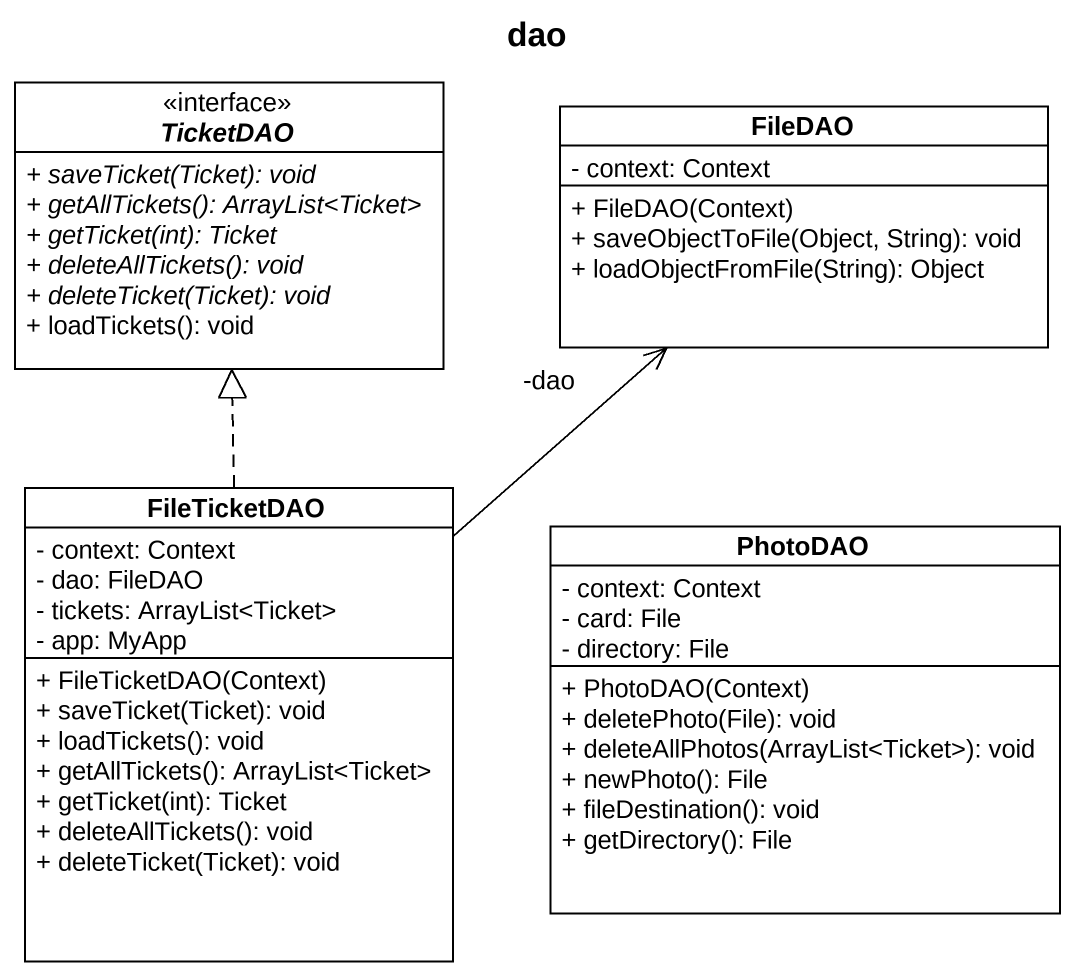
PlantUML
@startuml
title dao
hide circle
hide empty members
skinparam classAttributeIconSize 0
interface TicketDAO <<interface>> {
  {abstract} + saveTicket(Ticket): void
  {abstract} + getAllTickets(): ArrayList<Ticket>
  {abstract} + getTicket(int): Ticket
  {abstract} + deleteAllTickets(): void
  {abstract} + deleteTicket(Ticket): void
  + loadTickets(): void
}
class FileDAO {
  - context: Context
  + FileDAO(Context)
  + saveObjectToFile(Object, String): void
  + loadObjectFromFile(String): Object
}
class FileTicketDAO {
  - context: Context
  - dao: FileDAO
  - tickets: ArrayList<Ticket>
  - app: MyApp
  + FileTicketDAO(Context)
  + saveTicket(Ticket): void
  + loadTickets(): void
  + getAllTickets(): ArrayList<Ticket>
  + getTicket(int): Ticket
  + deleteAllTickets(): void
  + deleteTicket(Ticket): void
}
class PhotoDAO {
  - context: Context
  - card: File
  - directory: File
  + PhotoDAO(Context)
  + deletePhoto(File): void
  + deleteAllPhotos(ArrayList<Ticket>): void
  + newPhoto(): File
  + fileDestination(): void
  + getDirectory(): File
}
FileTicketDAO .up.|> TicketDAO
FileTicketDAO -up-> "-dao" FileDAO
@enduml
